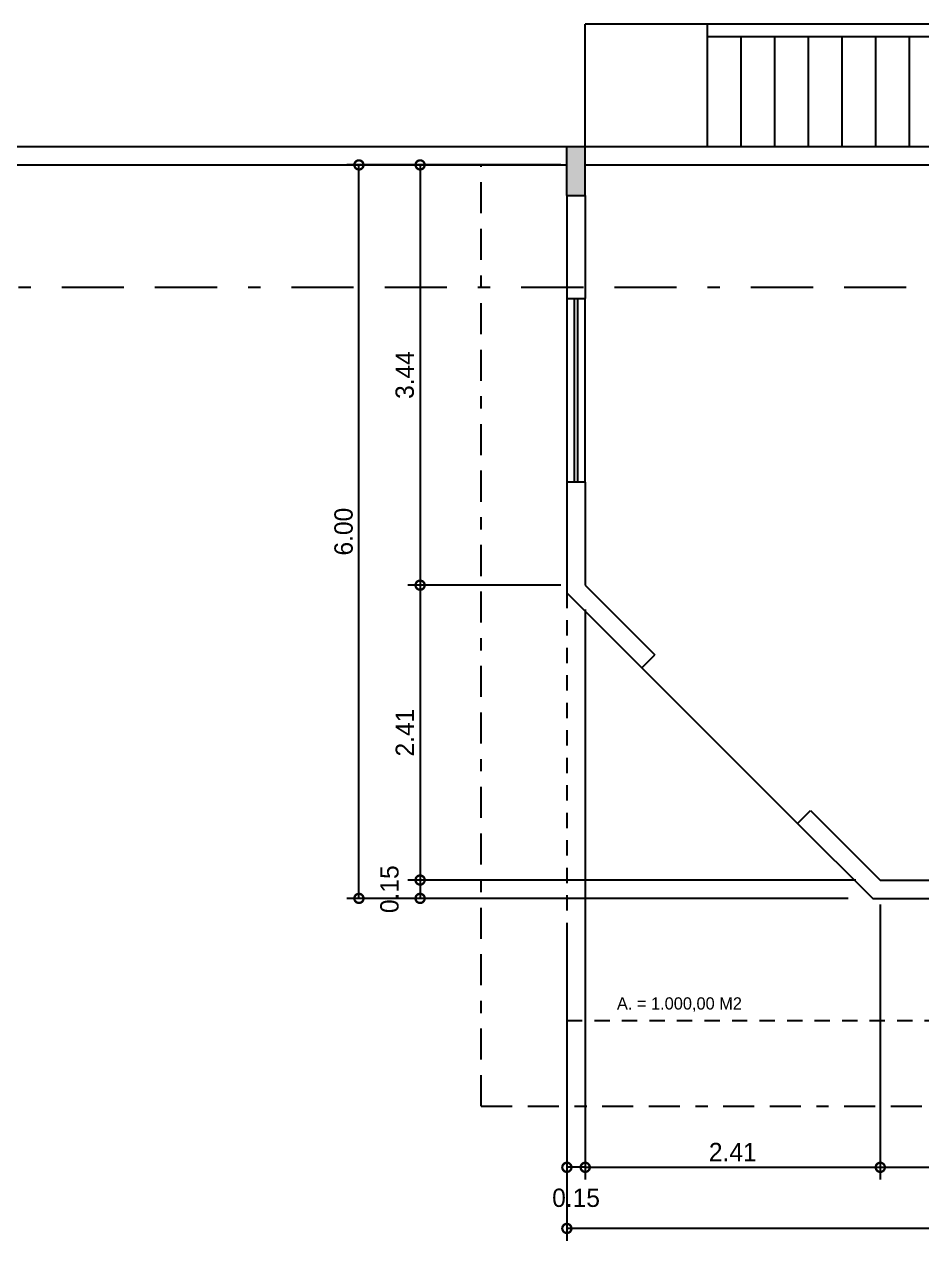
# Model space of a CAD drawing. Extents: x 10 to 180, y 167 to 221.
# Drawn here: x 137.82 to 145.16, y 186.6 to 196.55 of the extents above; entities that cross this region are included whole.
import ezdxf

# ---------------------------------------------------------------- set-up
doc = ezdxf.new("R2010")
doc.units = 0
doc.linetypes.add('BORDERX2', pattern=[88.9, 25.4, -12.7, 25.4, -12.7, 0, -12.7])
doc.linetypes.add('HIDDEN2', pattern=[0.1875, 0.125, -0.0625])
doc.layers.get('0').update_dxf_attribs({"linetype": 'CONTINUOUS'})
doc.layers.get('DEFPOINTS').update_dxf_attribs({"linetype": 'CONTINUOUS'})
for name, color, linetype in [('AREAS', 1, 'CONTINUOUS'), ('BEIRAL', 7, 'BORDERX2'), ('COTAS', 4, 'CONTINUOUS'), ('ESCADA', 7, 'CONTINUOUS'), ('ESQUADRIAS', 1, 'CONTINUOUS'), ('PAREDES', 5, 'CONTINUOUS'), ('PILARES', 4, 'CONTINUOUS'), ('PROJEÇÕES', 7, 'CONTINUOUS'), ('REBAIXOS', 1, 'CONTINUOUS')]:
    doc.layers.add(name, color=color, linetype=linetype)
doc.dimstyles.get("Standard").update_dxf_attribs({"dimscale": 0, "dimtxt": 0.15, "dimasz": 0.15, "dimexe": 0.1, "dimexo": 0.2, "dimgap": 0.05, "dimtad": 1, "dimzin": 1, "dimdsep": 46, "dimtxsty": 'Standard', "dimblk1": 'DOTSMALL', "dimblk2": 'DOTSMALL', "dimsah": 1, "dimcen": 2.5, "dimadec": 0, "dimazin": 0, "dimtfac": 1, "dimtmove": 2, "dimatfit": 3, "dimldrblk": 'DOTSMALL', "dimfxl": 1, "dimtolj": 1, "dimtzin": 1, "dimarcsym": 0})

# ---------------------------------------------------------------- blocks, each defined once
blk = doc.blocks.new('_DOTSMALL')
at = {"color": 0, "linetype": 'ByBlock', "const_width": 0.5}
blk.add_lwpolyline([(-0.0625, 0, 1), (0.0625, 0, 1)], format="xyb", close=True, dxfattribs=at)
blk = doc.blocks.new('*D88')
at = {"color": 0, "linetype": 'ByBlock'}
for p, q in [((142.2086, 195.4021), (140.9586, 195.4021)), ((141.0586, 195.4021), (141.0586, 191.9642)), ((142.2086, 191.9642), (140.9586, 191.9642))]:
    blk.add_line(p, q, dxfattribs=at)
at = {"layer": 'DEFPOINTS', "color": 0, "linetype": 'ByBlock'}
for p in [(142.4086, 195.4021), (141.0586, 191.9642), (142.4086, 191.9642)]:
    blk.add_point(p, dxfattribs=at)
at = {"color": 0, "linetype": 'ByBlock', "xscale": 0.15, "yscale": 0.15, "zscale": 0.15}
for p, rotation in [((141.0586, 195.4021), 90), ((141.0586, 191.9642), 270)]:
    blk.add_blockref('_DOTSMALL', p, dxfattribs=dict(at, rotation=rotation))
at = {"color": 0, "linetype": 'ByBlock', "insert": (140.9336, 193.6832), "char_height": 0.15, "attachment_point": 5, "rotation": 90}
blk.add_mtext('\\A1;3.44', dxfattribs=at)
blk = doc.blocks.new('*D89')
at = {"color": 0, "linetype": 'ByBlock'}
for p, q in [((142.2086, 191.9642), (140.9586, 191.9642)), ((141.0586, 191.9642), (141.0586, 189.5521)), ((144.6208, 189.5521), (140.9586, 189.5521))]:
    blk.add_line(p, q, dxfattribs=at)
at = {"layer": 'DEFPOINTS', "color": 0, "linetype": 'ByBlock'}
for p in [(142.4086, 191.9642), (141.0586, 189.5521), (144.8208, 189.5521)]:
    blk.add_point(p, dxfattribs=at)
at = {"color": 0, "linetype": 'ByBlock', "xscale": 0.15, "yscale": 0.15, "zscale": 0.15}
for p, rotation in [((141.0586, 191.9642), 90), ((141.0586, 189.5521), 270)]:
    blk.add_blockref('_DOTSMALL', p, dxfattribs=dict(at, rotation=rotation))
at = {"color": 0, "linetype": 'ByBlock', "insert": (140.9336, 190.7582), "char_height": 0.15, "attachment_point": 5, "rotation": 90}
blk.add_mtext('\\A1;2.41', dxfattribs=at)
blk = doc.blocks.new('*D90')
at = {"color": 0, "linetype": 'ByBlock'}
for p, q in [((144.6208, 189.5521), (140.9586, 189.5521)), ((141.0586, 189.5521), (141.0586, 189.4021)), ((144.5586, 189.4021), (140.9586, 189.4021))]:
    blk.add_line(p, q, dxfattribs=at)
at = {"layer": 'DEFPOINTS', "color": 0, "linetype": 'ByBlock'}
for p in [(144.8208, 189.5521), (141.0586, 189.4021), (144.7586, 189.4021)]:
    blk.add_point(p, dxfattribs=at)
at = {"color": 0, "linetype": 'ByBlock', "xscale": 0.15, "yscale": 0.15, "zscale": 0.15}
for p, rotation in [((141.0586, 189.5521), 90), ((141.0586, 189.4021), 270)]:
    blk.add_blockref('_DOTSMALL', p, dxfattribs=dict(at, rotation=rotation))
at = {"color": 0, "linetype": 'ByBlock', "insert": (140.8086, 189.4771), "char_height": 0.15, "attachment_point": 5, "rotation": 90}
blk.add_mtext('\\A1;0.15', dxfattribs=at)
blk = doc.blocks.new('*D91')
at = {"color": 0, "linetype": 'ByBlock'}
for p, q in [((141.3586, 195.4021), (140.4586, 195.4021)), ((140.5586, 189.4021), (140.5586, 195.4021)), ((141.3586, 189.4021), (140.4586, 189.4021))]:
    blk.add_line(p, q, dxfattribs=at)
at = {"layer": 'DEFPOINTS', "color": 0, "linetype": 'ByBlock'}
for p in [(140.5586, 195.4021), (141.5586, 195.4021), (141.5586, 189.4021)]:
    blk.add_point(p, dxfattribs=at)
at = {"color": 0, "linetype": 'ByBlock', "xscale": 0.15, "yscale": 0.15, "zscale": 0.15}
for p, rotation in [((140.5586, 195.4021), 90), ((140.5586, 189.4021), 270)]:
    blk.add_blockref('_DOTSMALL', p, dxfattribs=dict(at, rotation=rotation))
at = {"color": 0, "linetype": 'ByBlock', "insert": (140.4336, 192.4021), "char_height": 0.15, "attachment_point": 5, "rotation": 90}
blk.add_mtext('\\A1;6.00', dxfattribs=at)
blk = doc.blocks.new('*D92')
at = {"color": 0, "linetype": 'ByBlock'}
for p, q in [((142.4086, 191.7642), (142.4086, 187.1021)), ((144.8208, 189.3521), (144.8208, 187.1021)), ((142.4086, 187.2021), (144.8208, 187.2021))]:
    blk.add_line(p, q, dxfattribs=at)
at = {"layer": 'DEFPOINTS', "color": 0, "linetype": 'ByBlock'}
for p in [(142.4086, 191.9642), (144.8208, 189.5521), (144.8208, 187.2021)]:
    blk.add_point(p, dxfattribs=at)
at = {"color": 0, "linetype": 'ByBlock', "xscale": 0.15, "yscale": 0.15, "zscale": 0.15, "rotation": 180}
blk.add_blockref('_DOTSMALL', (142.4086, 187.2021), dxfattribs=at)
at = {"color": 0, "linetype": 'ByBlock', "xscale": 0.15, "yscale": 0.15, "zscale": 0.15}
blk.add_blockref('_DOTSMALL', (144.8208, 187.2021), dxfattribs=at)
at = {"color": 0, "linetype": 'ByBlock', "insert": (143.6147, 187.3271), "char_height": 0.15, "attachment_point": 5}
blk.add_mtext('\\A1;2.41', dxfattribs=at)
blk = doc.blocks.new('*D93')
at = {"color": 0, "linetype": 'ByBlock'}
for p, q in [((144.8208, 189.3521), (144.8208, 187.1021)), ((150.0836, 189.3521), (150.0836, 187.1021)), ((144.8208, 187.2021), (150.0836, 187.2021))]:
    blk.add_line(p, q, dxfattribs=at)
at = {"layer": 'DEFPOINTS', "color": 0, "linetype": 'ByBlock'}
for p in [(144.8208, 189.5521), (150.0836, 189.5521), (150.0836, 187.2021)]:
    blk.add_point(p, dxfattribs=at)
at = {"color": 0, "linetype": 'ByBlock', "xscale": 0.15, "yscale": 0.15, "zscale": 0.15, "rotation": 180}
blk.add_blockref('_DOTSMALL', (144.8208, 187.2021), dxfattribs=at)
at = {"color": 0, "linetype": 'ByBlock', "xscale": 0.15, "yscale": 0.15, "zscale": 0.15}
blk.add_blockref('_DOTSMALL', (150.0836, 187.2021), dxfattribs=at)
at = {"color": 0, "linetype": 'ByBlock', "insert": (147.4522, 187.3271), "char_height": 0.15, "attachment_point": 5}
blk.add_mtext('\\A1;5.26', dxfattribs=at)
blk = doc.blocks.new('*D95')
at = {"color": 0, "linetype": 'ByBlock'}
for p, q in [((142.2586, 189.2021), (142.2586, 187.1021)), ((142.4086, 189.2021), (142.4086, 187.1021)), ((142.4086, 187.2021), (142.2586, 187.2021))]:
    blk.add_line(p, q, dxfattribs=at)
at = {"layer": 'DEFPOINTS', "color": 0, "linetype": 'ByBlock'}
for p in [(142.2586, 189.4021), (142.4086, 189.4021), (142.2586, 187.2021)]:
    blk.add_point(p, dxfattribs=at)
at = {"color": 0, "linetype": 'ByBlock', "xscale": 0.15, "yscale": 0.15, "zscale": 0.15, "rotation": 180}
blk.add_blockref('_DOTSMALL', (142.2586, 187.2021), dxfattribs=at)
at = {"color": 0, "linetype": 'ByBlock', "xscale": 0.15, "yscale": 0.15, "zscale": 0.15}
blk.add_blockref('_DOTSMALL', (142.4086, 187.2021), dxfattribs=at)
at = {"color": 0, "linetype": 'ByBlock', "insert": (142.3336, 186.9521), "char_height": 0.15, "attachment_point": 5}
blk.add_mtext('\\A1;0.15', dxfattribs=at)
blk = doc.blocks.new('*D97')
at = {"color": 0, "linetype": 'ByBlock'}
for p, q in [((150.8899, 189.2021), (150.8899, 186.6021)), ((142.2586, 189.0021), (142.2586, 186.6021)), ((150.8899, 186.7021), (142.2586, 186.7021))]:
    blk.add_line(p, q, dxfattribs=at)
at = {"layer": 'DEFPOINTS', "color": 0, "linetype": 'ByBlock'}
for p in [(150.8899, 189.4021), (142.2586, 189.2021), (142.2586, 186.7021)]:
    blk.add_point(p, dxfattribs=at)
at = {"color": 0, "linetype": 'ByBlock', "xscale": 0.15, "yscale": 0.15, "zscale": 0.15, "rotation": 180}
blk.add_blockref('_DOTSMALL', (142.2586, 186.7021), dxfattribs=at)
at = {"color": 0, "linetype": 'ByBlock', "xscale": 0.15, "yscale": 0.15, "zscale": 0.15}
blk.add_blockref('_DOTSMALL', (150.8899, 186.7021), dxfattribs=at)
at = {"color": 0, "linetype": 'ByBlock', "insert": (146.5743, 186.8271), "char_height": 0.15, "attachment_point": 5}
blk.add_mtext('\\A1;8.63', dxfattribs=at)

msp = doc.modelspace()

# ---------------------------------------------------------------- hatches: boundary and pattern name
at = {"layer": 'PILARES'}
msp.add_hatch(color=256, dxfattribs=at).paths.add_polyline_path([(142.40864299, 195.55208926), (142.25864299, 195.55208926), (142.25864299, 195.15208926), (142.40864299, 195.15208926)])

# ---------------------------------------------------------------- linework, layer by layer
for p, q in [((142.25864299, 195.15208926), (142.25864299, 195.55208926)), ((142.25864299, 195.55208926), (142.40864299, 195.55208926)), ((142.40864299, 195.15208926), (142.40864299, 195.55208926)), ((142.25864299, 195.15208926), (142.40864299, 195.15208926))]:
    msp.add_line(p, q)
at = {"layer": 'BEIRAL', "ltscale": 0.01}
for q in [(141.55864299, 195.40208926), (150.18285582, 187.70208926)]:
    msp.add_line((141.55864299, 187.70208926), q, dxfattribs=at)
at = {"layer": 'BEIRAL', "ltscale": 0.02}
msp.add_line((117.47114299, 194.40208926), (177.17114299, 194.40208926), dxfattribs=at)
at = {"layer": 'ESCADA'}
for p, q in [((148.35864299, 196.55208926), (142.40864299, 196.55208926)), ((142.40864299, 195.55208926), (142.40864299, 196.55208926)), ((143.40864299, 195.55208926), (143.40864299, 196.55208926)), ((143.40864299, 196.45208926), (148.35864299, 196.45208926)), ((143.68364299, 195.55208926), (143.68364299, 196.45208926)), ((143.95864299, 195.55208926), (143.95864299, 196.45208926)), ((144.23364299, 195.55208926), (144.23364299, 196.45208926)), ((144.50864299, 195.55208926), (144.50864299, 196.45208926)), ((144.78364299, 195.55208926), (144.78364299, 196.45208926)), ((145.05864299, 195.55208926), (145.05864299, 196.45208926))]:
    msp.add_line(p, q, dxfattribs=at)
at = {"layer": 'ESQUADRIAS'}
for p, q in [((142.25864299, 194.30815527), (142.25864299, 192.80815527)), ((142.31864299, 194.30815527), (142.31864299, 192.80815527)), ((142.34864299, 192.80815527), (142.34864299, 194.30815527)), ((142.40864299, 192.80815527), (142.40864299, 194.30815527))]:
    msp.add_line(p, q, dxfattribs=at)
at = {"layer": 'PAREDES'}
for p, q in [((137.42114299, 195.55208926), (142.25864299, 195.55208926)), ((142.40864299, 195.55208926), (147.24614299, 195.55208926)), ((137.42114299, 195.40208926), (142.25864299, 195.40208926)), ((142.40864299, 195.40208926), (147.24614299, 195.40208926)), ((142.25864299, 195.15208926), (142.25864299, 194.30815527)), ((142.40864299, 195.15208926), (142.40864299, 194.30815527)), ((142.25864299, 194.30815527), (142.40864299, 194.30815527)), ((142.25864299, 192.80815527), (142.25864299, 191.90208926)), ((142.40864299, 192.80815527), (142.25864299, 192.80815527)), ((142.40864299, 192.80815527), (142.40864299, 191.96422129)), ((142.40864299, 191.96422129), (142.9783129, 191.39455138)), ((142.25864299, 191.90208926), (142.87224688, 191.28848536)), ((142.87224688, 191.28848536), (142.9783129, 191.39455138)), ((144.14503909, 190.01569315), (144.25110511, 190.12175917)), ((144.25110511, 190.12175917), (144.82077502, 189.55208926)), ((144.14503909, 190.01569315), (144.75864299, 189.40208926)), ((144.82077502, 189.55208926), (145.28345901, 189.55208926)), ((144.75864299, 189.40208926), (145.28345901, 189.40208926))]:
    msp.add_line(p, q, dxfattribs=at)
at = {"layer": 'PILARES'}
msp.add_line((142.40864299, 195.15208926), (142.40864299, 195.55208926), dxfattribs=at)
at = {"layer": 'PROJEÇÕES', "linetype": 'HIDDEN2'}
for p, q in [((142.25864299, 191.90208926), (142.25864299, 188.40208926)), ((142.25864299, 188.40208926), (150.23364299, 188.40208926))]:
    msp.add_line(p, q, dxfattribs=at)
at = {"layer": 'REBAIXOS'}
msp.add_line((142.87224688, 191.28848536), (144.14503909, 190.01569315), dxfattribs=at)

# ---------------------------------------------------------------- texts
at = {"layer": 'AREAS', "insert": (142.66775505, 188.59286654), "char_height": 0.1, "width": 20.0585, "attachment_point": 1}
msp.add_mtext('A. = 1.000,00 M2', dxfattribs=at)

# ---------------------------------------------------------------- dimensions: what is measured, and where the dimension line sits
at = {"layer": 'COTAS'}
for base, p1, p2, picture, middle in [((140.55864299, 195.40208926), (141.55864299, 189.40208926), (141.55864299, 195.40208926), '*D91', (140.43364299, 192.40208926)), ((141.05864299, 191.96422129), (142.40864299, 195.40208926), (142.40864299, 191.96422129), '*D88', (140.93364299, 193.68315527)), ((141.05864299, 189.55208926), (142.40864299, 191.96422129), (144.82077502, 189.55208926), '*D89', (140.93364299, 190.75815527)), ((141.05864299, 189.40208926), (144.82077502, 189.55208926), (144.75864299, 189.40208926), '*D90', (140.80864299, 189.47708926))]:
    dim = msp.add_linear_dim(base=base, p1=p1, p2=p2, angle=90, dimstyle='Standard', override={"dimscale": 1}, dxfattribs=at)
    dim.commit()
    dim.dimension.update_dxf_attribs({"geometry": picture, "text_midpoint": middle})
for base, p1, p2, picture, middle in [((144.82077502, 187.20208926), (142.40864299, 191.96422129), (144.82077502, 189.55208926), '*D92', (143.61470901, 187.32708926)), ((150.08364299, 187.20208926), (144.82077502, 189.55208926), (150.08364299, 189.55208926), '*D93', (147.45220901, 187.32708926)), ((142.25864299, 187.20208926), (142.40864299, 189.40208926), (142.25864299, 189.40208926), '*D95', (142.33364299, 186.95208926)), ((142.25864299, 186.70208926), (150.88989299, 189.40208926), (142.25864299, 189.20208926), '*D97', (146.57426799, 186.82708926))]:
    dim = msp.add_linear_dim(base=base, p1=p1, p2=p2, dimstyle='Standard', override={"dimscale": 1}, dxfattribs=at)
    dim.commit()
    dim.dimension.update_dxf_attribs({"geometry": picture, "text_midpoint": middle})

doc.saveas('drawing.dxf')
